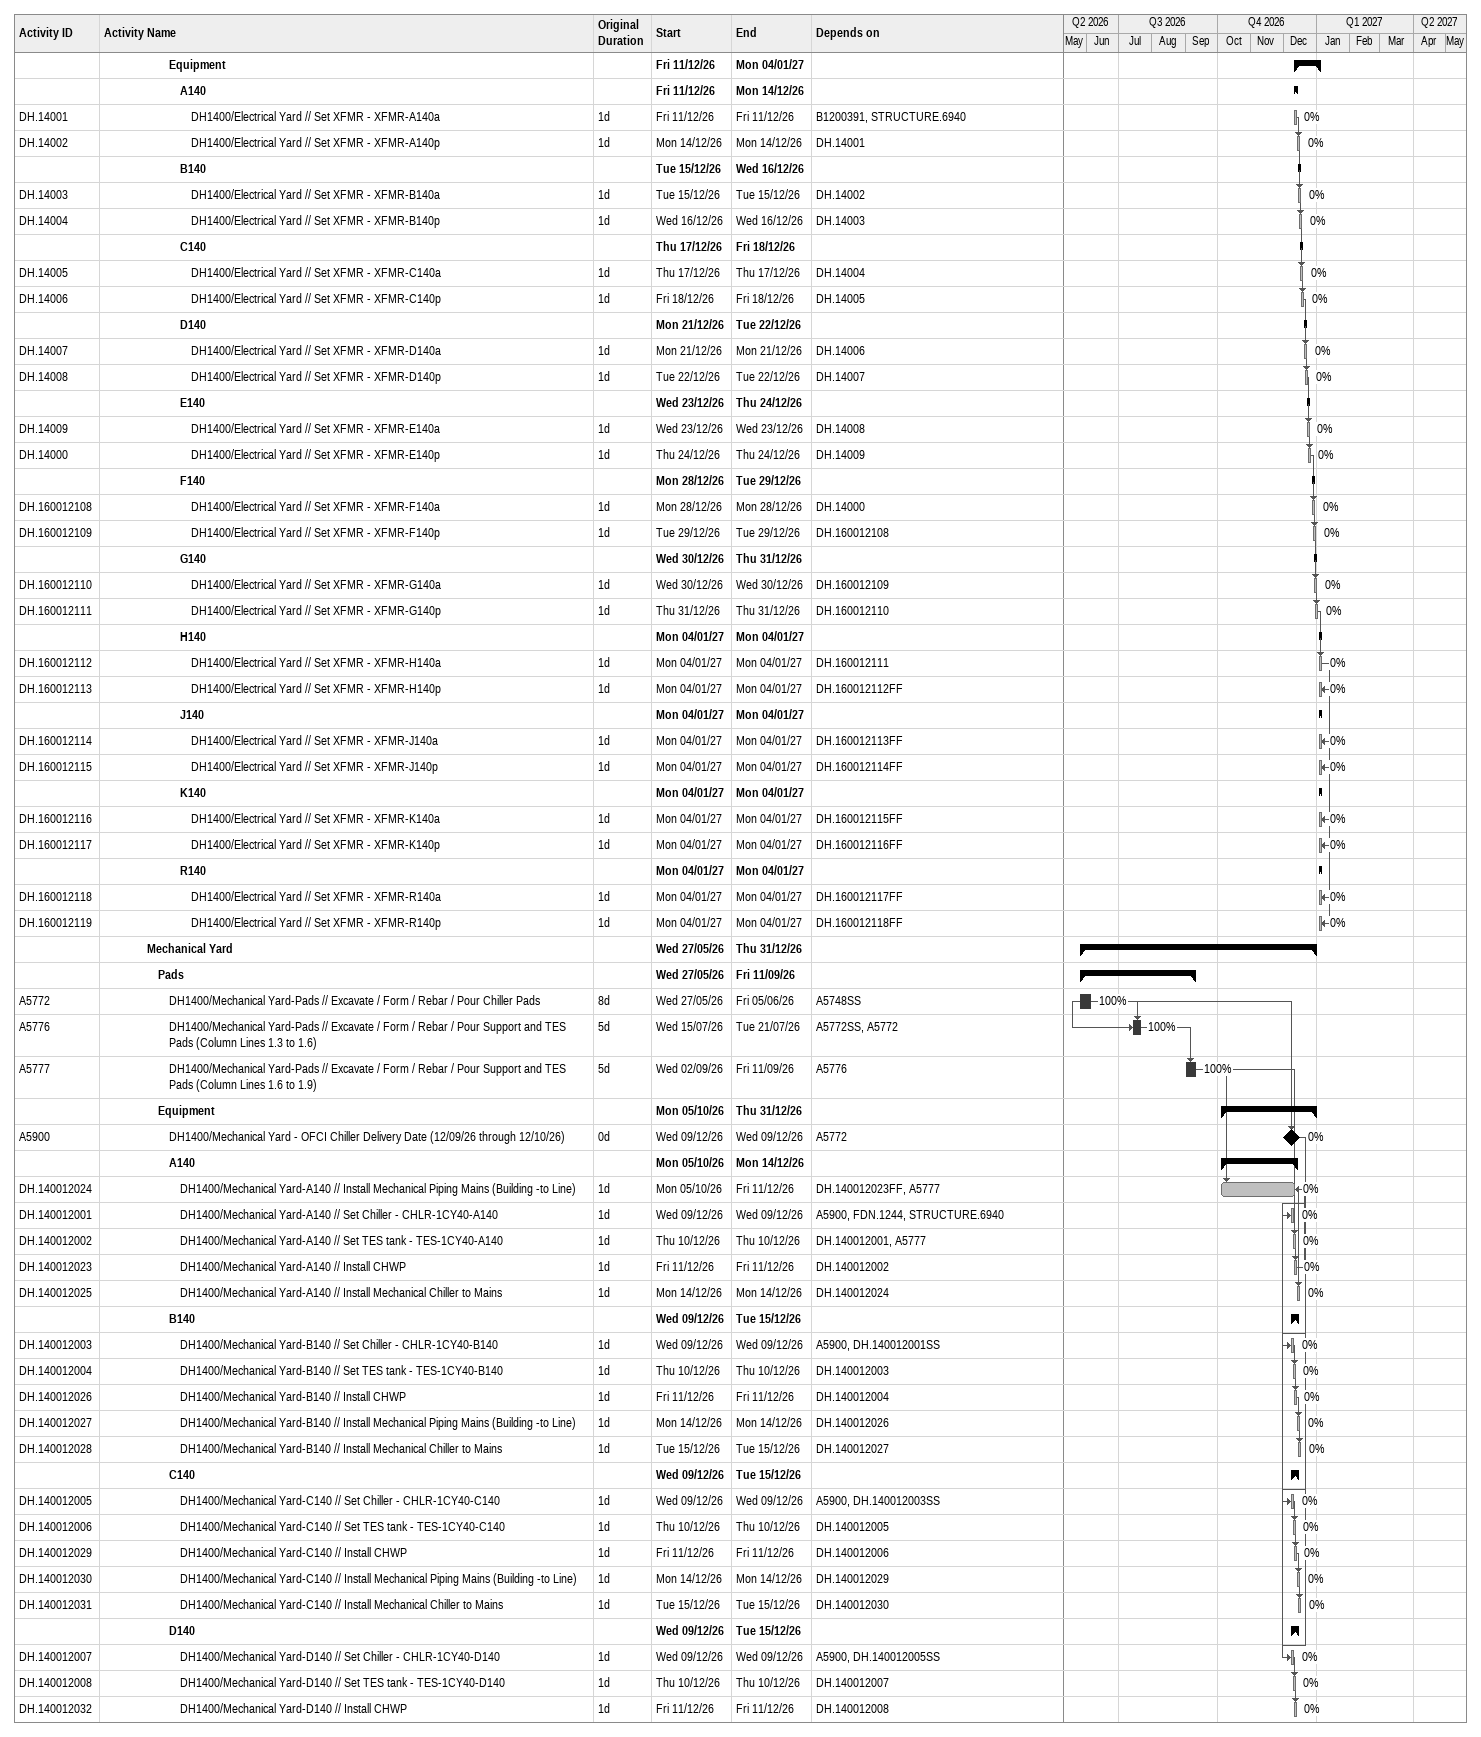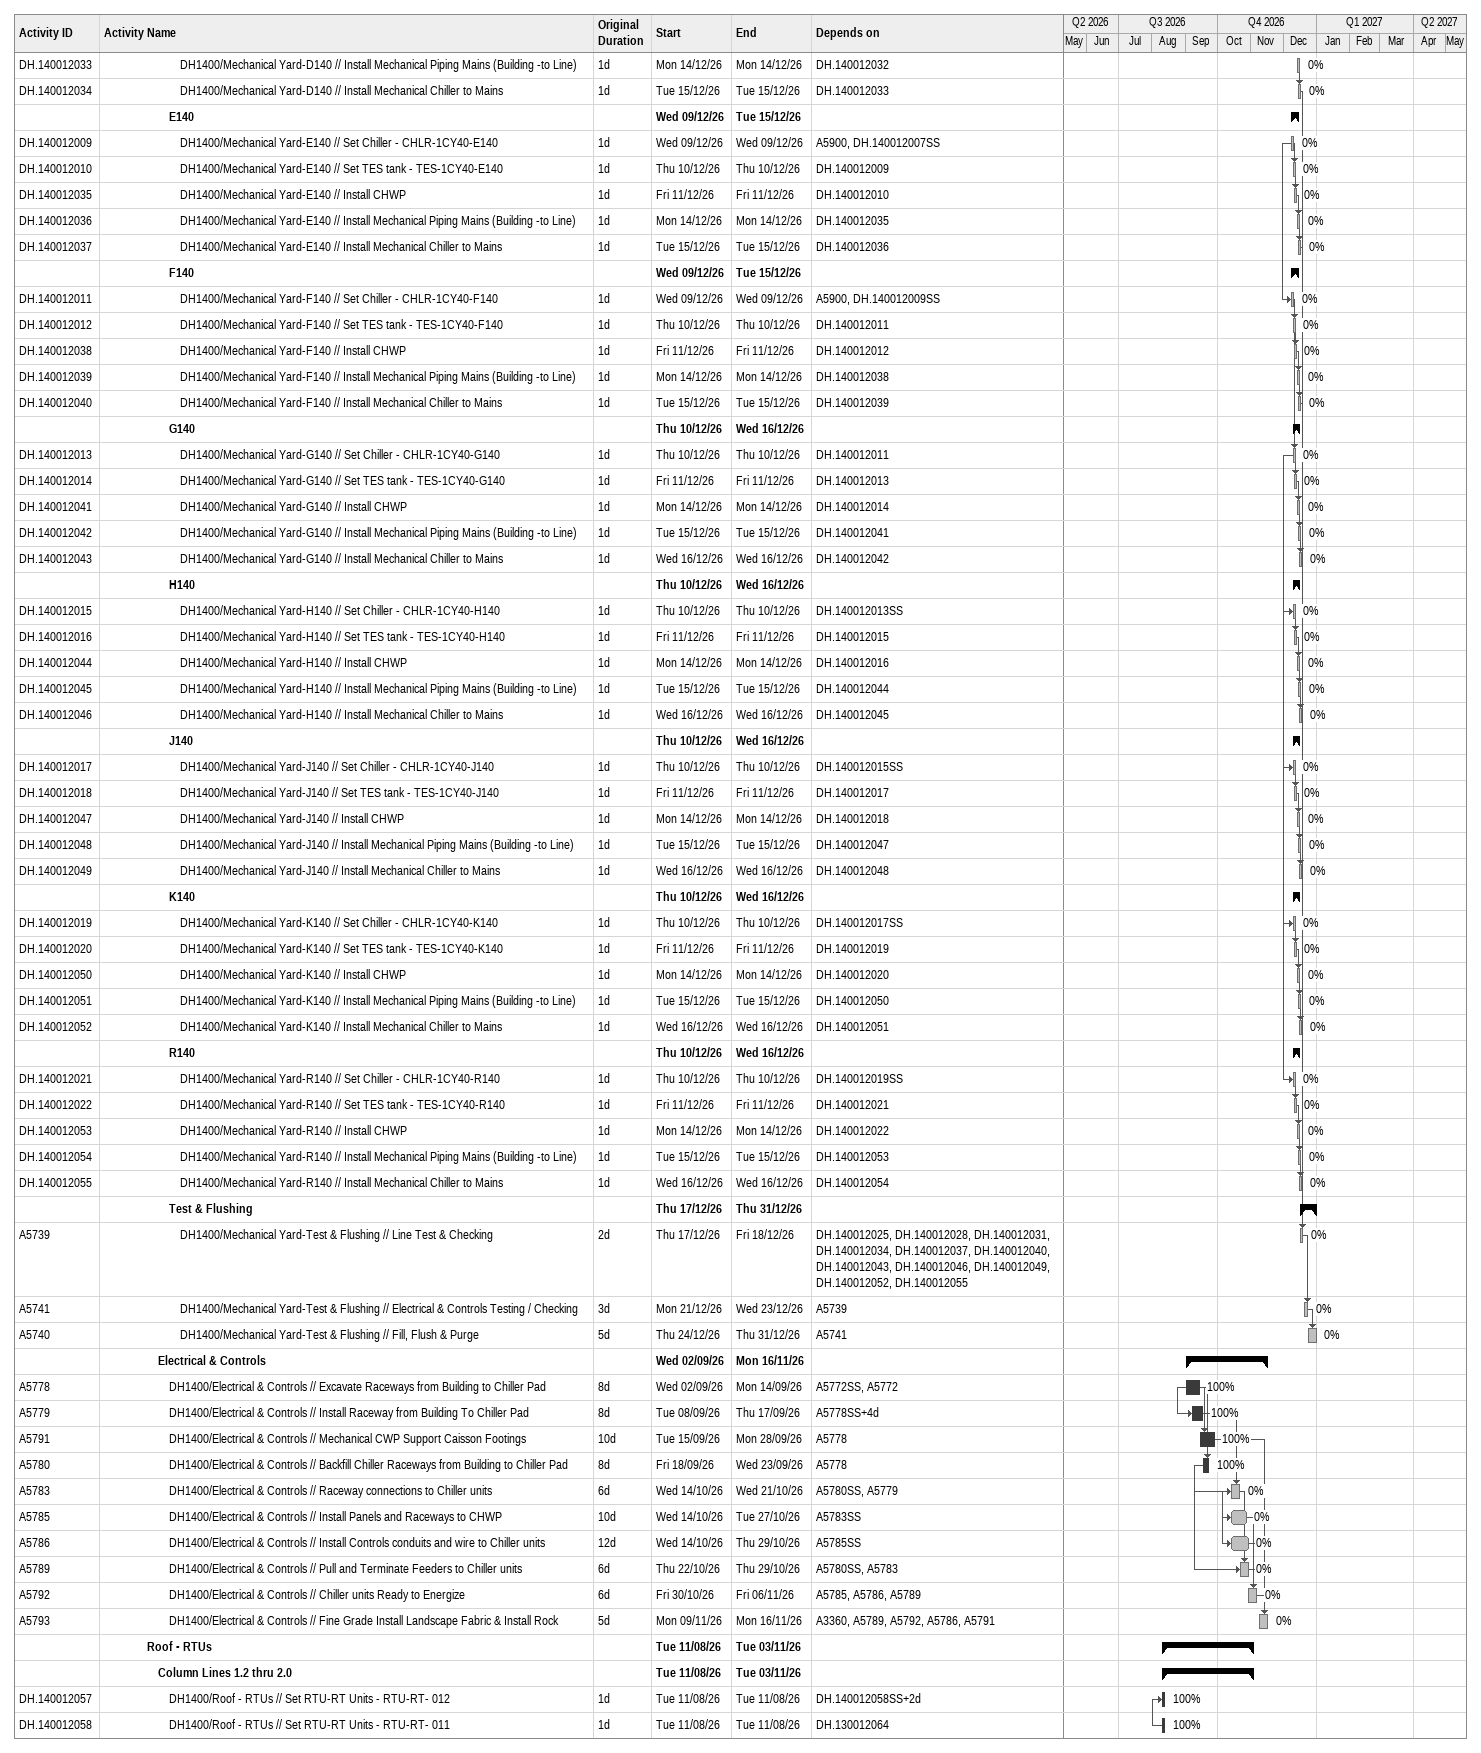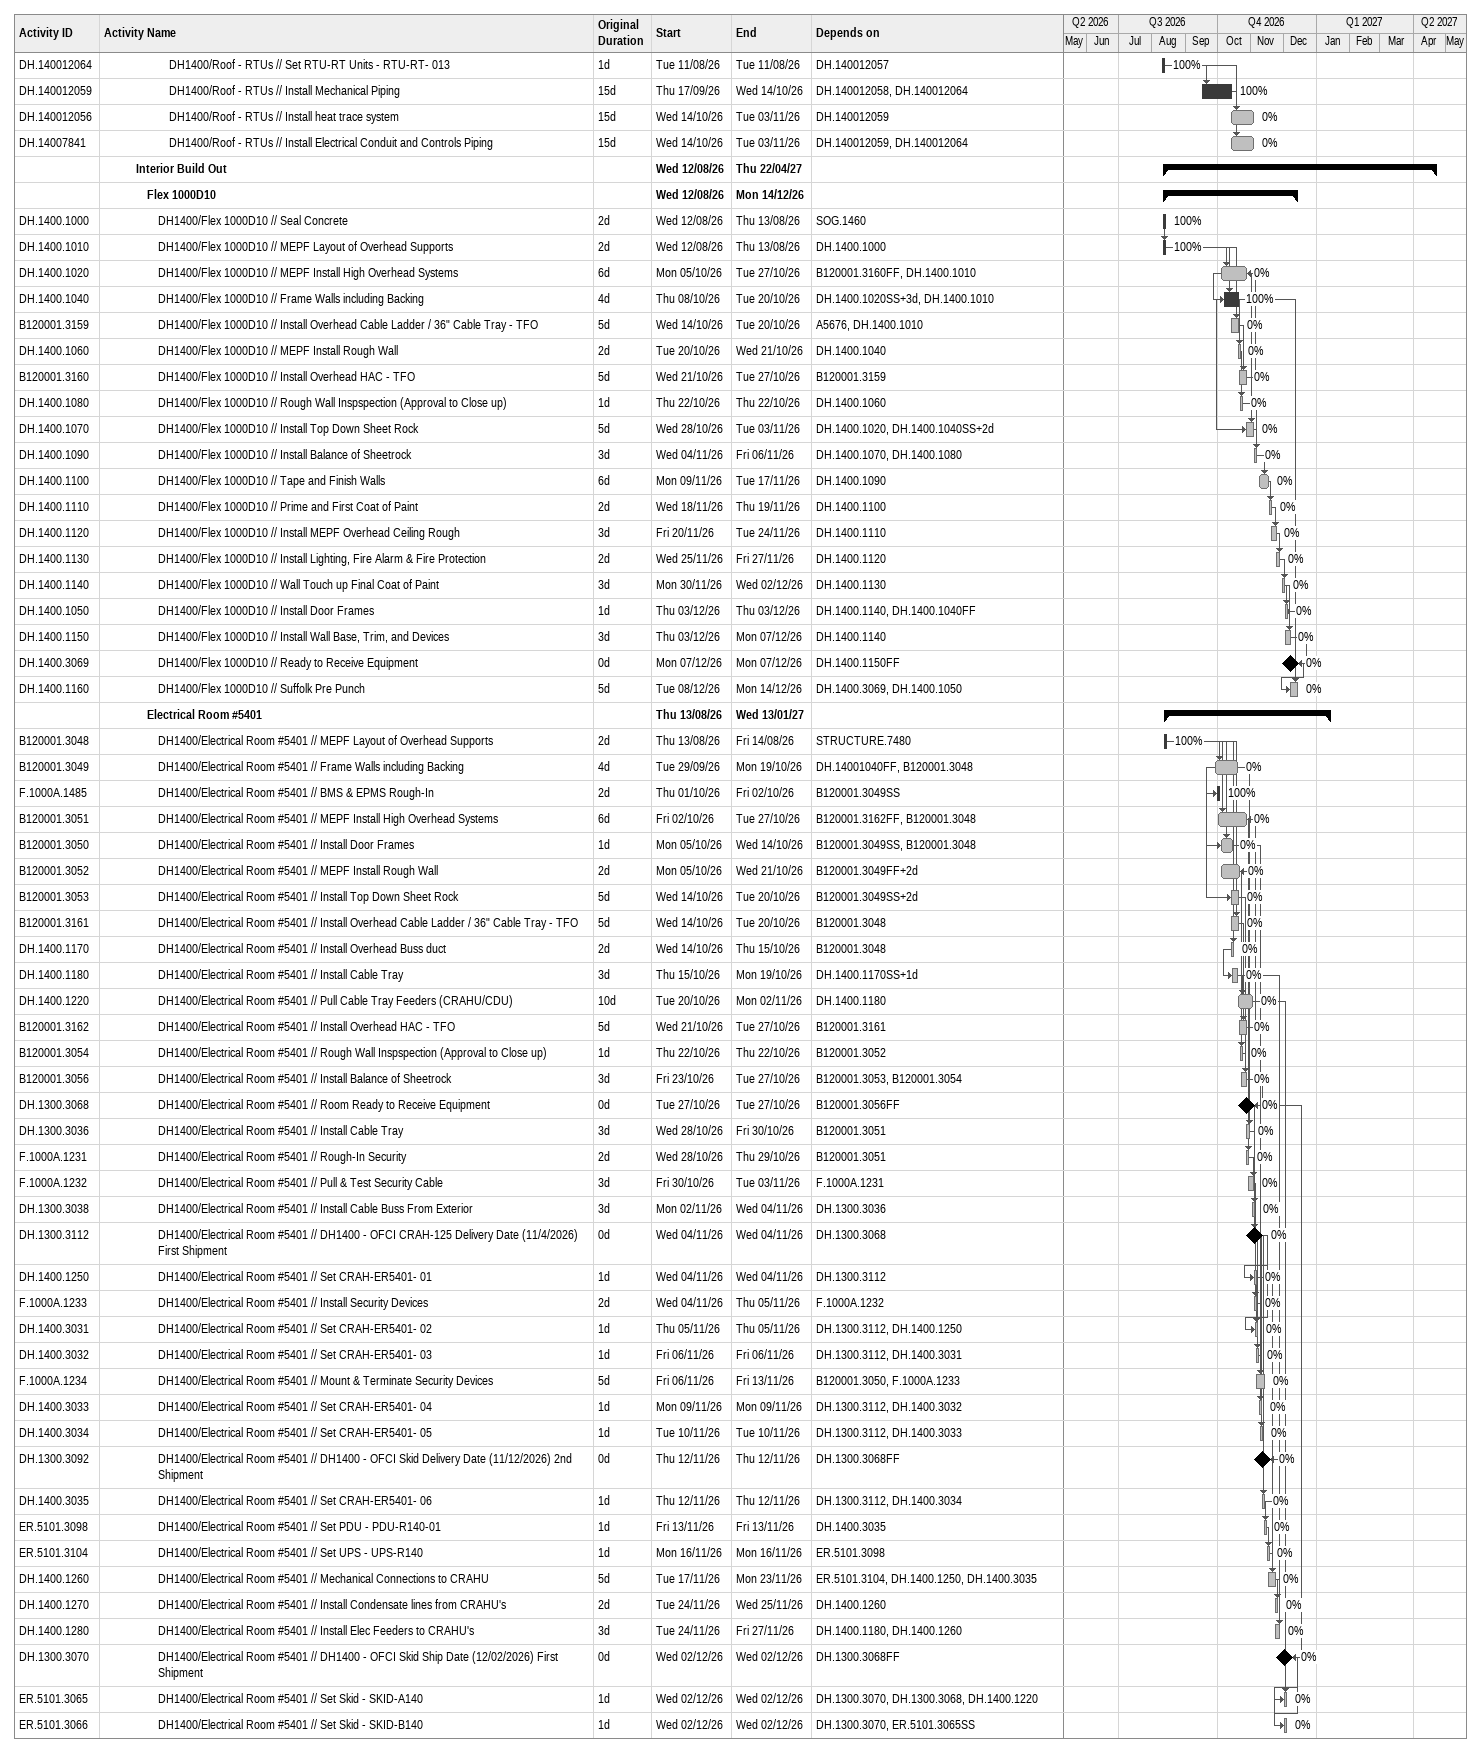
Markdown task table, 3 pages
| ID | Level | Task | Original duration | Start | Finish | Predecessors | % complete |
|---|---|---|---|---|---|---|---|
|  | 7 | **Equipment** |  | 2026-12-11 | 2027-01-04 |  |  |
|  | 8 | **A140** |  | 2026-12-11 | 2026-12-14 |  |  |
| DH.14001 | 9 | DH1400/Electrical Yard // Set XFMR - XFMR-A140a | 1d | 2026-12-11 | 2026-12-11 | B1200391, STRUCTURE.6940 | 0 |
| DH.14002 | 9 | DH1400/Electrical Yard // Set XFMR - XFMR-A140p | 1d | 2026-12-14 | 2026-12-14 | DH.14001 | 0 |
|  | 8 | **B140** |  | 2026-12-15 | 2026-12-16 |  |  |
| DH.14003 | 9 | DH1400/Electrical Yard // Set XFMR - XFMR-B140a | 1d | 2026-12-15 | 2026-12-15 | DH.14002 | 0 |
| DH.14004 | 9 | DH1400/Electrical Yard // Set XFMR - XFMR-B140p | 1d | 2026-12-16 | 2026-12-16 | DH.14003 | 0 |
|  | 8 | **C140** |  | 2026-12-17 | 2026-12-18 |  |  |
| DH.14005 | 9 | DH1400/Electrical Yard // Set XFMR - XFMR-C140a | 1d | 2026-12-17 | 2026-12-17 | DH.14004 | 0 |
| DH.14006 | 9 | DH1400/Electrical Yard // Set XFMR - XFMR-C140p | 1d | 2026-12-18 | 2026-12-18 | DH.14005 | 0 |
|  | 8 | **D140** |  | 2026-12-21 | 2026-12-22 |  |  |
| DH.14007 | 9 | DH1400/Electrical Yard // Set XFMR - XFMR-D140a | 1d | 2026-12-21 | 2026-12-21 | DH.14006 | 0 |
| DH.14008 | 9 | DH1400/Electrical Yard // Set XFMR - XFMR-D140p | 1d | 2026-12-22 | 2026-12-22 | DH.14007 | 0 |
|  | 8 | **E140** |  | 2026-12-23 | 2026-12-24 |  |  |
| DH.14009 | 9 | DH1400/Electrical Yard // Set XFMR - XFMR-E140a | 1d | 2026-12-23 | 2026-12-23 | DH.14008 | 0 |
| DH.14000 | 9 | DH1400/Electrical Yard // Set XFMR - XFMR-E140p | 1d | 2026-12-24 | 2026-12-24 | DH.14009 | 0 |
|  | 8 | **F140** |  | 2026-12-28 | 2026-12-29 |  |  |
| DH.160012108 | 9 | DH1400/Electrical Yard // Set XFMR - XFMR-F140a | 1d | 2026-12-28 | 2026-12-28 | DH.14000 | 0 |
| DH.160012109 | 9 | DH1400/Electrical Yard // Set XFMR - XFMR-F140p | 1d | 2026-12-29 | 2026-12-29 | DH.160012108 | 0 |
|  | 8 | **G140** |  | 2026-12-30 | 2026-12-31 |  |  |
| DH.160012110 | 9 | DH1400/Electrical Yard // Set XFMR - XFMR-G140a | 1d | 2026-12-30 | 2026-12-30 | DH.160012109 | 0 |
| DH.160012111 | 9 | DH1400/Electrical Yard // Set XFMR - XFMR-G140p | 1d | 2026-12-31 | 2026-12-31 | DH.160012110 | 0 |
|  | 8 | **H140** |  | 2027-01-04 | 2027-01-04 |  |  |
| DH.160012112 | 9 | DH1400/Electrical Yard // Set XFMR - XFMR-H140a | 1d | 2027-01-04 | 2027-01-04 | DH.160012111 | 0 |
| DH.160012113 | 9 | DH1400/Electrical Yard // Set XFMR - XFMR-H140p | 1d | 2027-01-04 | 2027-01-04 | DH.160012112FF | 0 |
|  | 8 | **J140** |  | 2027-01-04 | 2027-01-04 |  |  |
| DH.160012114 | 9 | DH1400/Electrical Yard // Set XFMR - XFMR-J140a | 1d | 2027-01-04 | 2027-01-04 | DH.160012113FF | 0 |
| DH.160012115 | 9 | DH1400/Electrical Yard // Set XFMR - XFMR-J140p | 1d | 2027-01-04 | 2027-01-04 | DH.160012114FF | 0 |
|  | 8 | **K140** |  | 2027-01-04 | 2027-01-04 |  |  |
| DH.160012116 | 9 | DH1400/Electrical Yard // Set XFMR - XFMR-K140a | 1d | 2027-01-04 | 2027-01-04 | DH.160012115FF | 0 |
| DH.160012117 | 9 | DH1400/Electrical Yard // Set XFMR - XFMR-K140p | 1d | 2027-01-04 | 2027-01-04 | DH.160012116FF | 0 |
|  | 8 | **R140** |  | 2027-01-04 | 2027-01-04 |  |  |
| DH.160012118 | 9 | DH1400/Electrical Yard // Set XFMR - XFMR-R140a | 1d | 2027-01-04 | 2027-01-04 | DH.160012117FF | 0 |
| DH.160012119 | 9 | DH1400/Electrical Yard // Set XFMR - XFMR-R140p | 1d | 2027-01-04 | 2027-01-04 | DH.160012118FF | 0 |
|  | 5 | **Mechanical Yard** |  | 2026-05-27 | 2026-12-31 |  |  |
|  | 6 | **Pads** |  | 2026-05-27 | 2026-09-11 |  |  |
| A5772 | 7 | DH1400/Mechanical Yard-Pads // Excavate / Form / Rebar / Pour Chiller Pads | 8d | 2026-05-27 | 2026-06-05 | A5748SS | 100 |
| A5776 | 7 | DH1400/Mechanical Yard-Pads // Excavate / Form / Rebar / Pour Support and TES Pads (Column Lines 1.3 to 1.6) | 5d | 2026-07-15 | 2026-07-21 | A5772SS, A5772 | 100 |
| A5777 | 7 | DH1400/Mechanical Yard-Pads // Excavate / Form / Rebar / Pour Support and TES Pads (Column Lines 1.6 to 1.9) | 5d | 2026-09-02 | 2026-09-11 | A5776 | 100 |
|  | 6 | **Equipment** |  | 2026-10-05 | 2026-12-31 |  |  |
| A5900 | 7 | DH1400/Mechanical Yard - OFCI Chiller Delivery Date (12/09/26 through 12/10/26) | 0d | 2026-12-09 | 2026-12-09 | A5772 | 0 |
|  | 7 | **A140** |  | 2026-10-05 | 2026-12-14 |  |  |
| DH.140012024 | 8 | DH1400/Mechanical Yard-A140 // Install Mechanical Piping Mains (Building -to Line) | 1d | 2026-10-05 | 2026-12-11 | DH.140012023FF, A5777 | 0 |
| DH.140012001 | 8 | DH1400/Mechanical Yard-A140 // Set Chiller - CHLR-1CY40-A140 | 1d | 2026-12-09 | 2026-12-09 | A5900, FDN.1244, STRUCTURE.6940 | 0 |
| DH.140012002 | 8 | DH1400/Mechanical Yard-A140 // Set TES tank - TES-1CY40-A140 | 1d | 2026-12-10 | 2026-12-10 | DH.140012001, A5777 | 0 |
| DH.140012023 | 8 | DH1400/Mechanical Yard-A140 // Install CHWP | 1d | 2026-12-11 | 2026-12-11 | DH.140012002 | 0 |
| DH.140012025 | 8 | DH1400/Mechanical Yard-A140 // Install Mechanical Chiller to Mains | 1d | 2026-12-14 | 2026-12-14 | DH.140012024 | 0 |
|  | 7 | **B140** |  | 2026-12-09 | 2026-12-15 |  |  |
| DH.140012003 | 8 | DH1400/Mechanical Yard-B140 // Set Chiller - CHLR-1CY40-B140 | 1d | 2026-12-09 | 2026-12-09 | A5900, DH.140012001SS | 0 |
| DH.140012004 | 8 | DH1400/Mechanical Yard-B140 // Set TES tank - TES-1CY40-B140 | 1d | 2026-12-10 | 2026-12-10 | DH.140012003 | 0 |
| DH.140012026 | 8 | DH1400/Mechanical Yard-B140 // Install CHWP | 1d | 2026-12-11 | 2026-12-11 | DH.140012004 | 0 |
| DH.140012027 | 8 | DH1400/Mechanical Yard-B140 // Install Mechanical Piping Mains (Building -to Line) | 1d | 2026-12-14 | 2026-12-14 | DH.140012026 | 0 |
| DH.140012028 | 8 | DH1400/Mechanical Yard-B140 // Install Mechanical Chiller to Mains | 1d | 2026-12-15 | 2026-12-15 | DH.140012027 | 0 |
|  | 7 | **C140** |  | 2026-12-09 | 2026-12-15 |  |  |
| DH.140012005 | 8 | DH1400/Mechanical Yard-C140 // Set Chiller - CHLR-1CY40-C140 | 1d | 2026-12-09 | 2026-12-09 | A5900, DH.140012003SS | 0 |
| DH.140012006 | 8 | DH1400/Mechanical Yard-C140 // Set TES tank - TES-1CY40-C140 | 1d | 2026-12-10 | 2026-12-10 | DH.140012005 | 0 |
| DH.140012029 | 8 | DH1400/Mechanical Yard-C140 // Install CHWP | 1d | 2026-12-11 | 2026-12-11 | DH.140012006 | 0 |
| DH.140012030 | 8 | DH1400/Mechanical Yard-C140 // Install Mechanical Piping Mains (Building -to Line) | 1d | 2026-12-14 | 2026-12-14 | DH.140012029 | 0 |
| DH.140012031 | 8 | DH1400/Mechanical Yard-C140 // Install Mechanical Chiller to Mains | 1d | 2026-12-15 | 2026-12-15 | DH.140012030 | 0 |
|  | 7 | **D140** |  | 2026-12-09 | 2026-12-15 |  |  |
| DH.140012007 | 8 | DH1400/Mechanical Yard-D140 // Set Chiller - CHLR-1CY40-D140 | 1d | 2026-12-09 | 2026-12-09 | A5900, DH.140012005SS | 0 |
| DH.140012008 | 8 | DH1400/Mechanical Yard-D140 // Set TES tank - TES-1CY40-D140 | 1d | 2026-12-10 | 2026-12-10 | DH.140012007 | 0 |
| DH.140012032 | 8 | DH1400/Mechanical Yard-D140 // Install CHWP | 1d | 2026-12-11 | 2026-12-11 | DH.140012008 | 0 |
| DH.140012033 | 8 | DH1400/Mechanical Yard-D140 // Install Mechanical Piping Mains (Building -to Line) | 1d | 2026-12-14 | 2026-12-14 | DH.140012032 | 0 |
| DH.140012034 | 8 | DH1400/Mechanical Yard-D140 // Install Mechanical Chiller to Mains | 1d | 2026-12-15 | 2026-12-15 | DH.140012033 | 0 |
|  | 7 | **E140** |  | 2026-12-09 | 2026-12-15 |  |  |
| DH.140012009 | 8 | DH1400/Mechanical Yard-E140 // Set Chiller - CHLR-1CY40-E140 | 1d | 2026-12-09 | 2026-12-09 | A5900, DH.140012007SS | 0 |
| DH.140012010 | 8 | DH1400/Mechanical Yard-E140 // Set TES tank - TES-1CY40-E140 | 1d | 2026-12-10 | 2026-12-10 | DH.140012009 | 0 |
| DH.140012035 | 8 | DH1400/Mechanical Yard-E140 // Install CHWP | 1d | 2026-12-11 | 2026-12-11 | DH.140012010 | 0 |
| DH.140012036 | 8 | DH1400/Mechanical Yard-E140 // Install Mechanical Piping Mains (Building -to Line) | 1d | 2026-12-14 | 2026-12-14 | DH.140012035 | 0 |
| DH.140012037 | 8 | DH1400/Mechanical Yard-E140 // Install Mechanical Chiller to Mains | 1d | 2026-12-15 | 2026-12-15 | DH.140012036 | 0 |
|  | 7 | **F140** |  | 2026-12-09 | 2026-12-15 |  |  |
| DH.140012011 | 8 | DH1400/Mechanical Yard-F140 // Set Chiller - CHLR-1CY40-F140 | 1d | 2026-12-09 | 2026-12-09 | A5900, DH.140012009SS | 0 |
| DH.140012012 | 8 | DH1400/Mechanical Yard-F140 // Set TES tank - TES-1CY40-F140 | 1d | 2026-12-10 | 2026-12-10 | DH.140012011 | 0 |
| DH.140012038 | 8 | DH1400/Mechanical Yard-F140 // Install CHWP | 1d | 2026-12-11 | 2026-12-11 | DH.140012012 | 0 |
| DH.140012039 | 8 | DH1400/Mechanical Yard-F140 // Install Mechanical Piping Mains (Building -to Line) | 1d | 2026-12-14 | 2026-12-14 | DH.140012038 | 0 |
| DH.140012040 | 8 | DH1400/Mechanical Yard-F140 // Install Mechanical Chiller to Mains | 1d | 2026-12-15 | 2026-12-15 | DH.140012039 | 0 |
|  | 7 | **G140** |  | 2026-12-10 | 2026-12-16 |  |  |
| DH.140012013 | 8 | DH1400/Mechanical Yard-G140 // Set Chiller - CHLR-1CY40-G140 | 1d | 2026-12-10 | 2026-12-10 | DH.140012011 | 0 |
| DH.140012014 | 8 | DH1400/Mechanical Yard-G140 // Set TES tank - TES-1CY40-G140 | 1d | 2026-12-11 | 2026-12-11 | DH.140012013 | 0 |
| DH.140012041 | 8 | DH1400/Mechanical Yard-G140 // Install CHWP | 1d | 2026-12-14 | 2026-12-14 | DH.140012014 | 0 |
| DH.140012042 | 8 | DH1400/Mechanical Yard-G140 // Install Mechanical Piping Mains (Building -to Line) | 1d | 2026-12-15 | 2026-12-15 | DH.140012041 | 0 |
| DH.140012043 | 8 | DH1400/Mechanical Yard-G140 // Install Mechanical Chiller to Mains | 1d | 2026-12-16 | 2026-12-16 | DH.140012042 | 0 |
|  | 7 | **H140** |  | 2026-12-10 | 2026-12-16 |  |  |
| DH.140012015 | 8 | DH1400/Mechanical Yard-H140 // Set Chiller - CHLR-1CY40-H140 | 1d | 2026-12-10 | 2026-12-10 | DH.140012013SS | 0 |
| DH.140012016 | 8 | DH1400/Mechanical Yard-H140 // Set TES tank - TES-1CY40-H140 | 1d | 2026-12-11 | 2026-12-11 | DH.140012015 | 0 |
| DH.140012044 | 8 | DH1400/Mechanical Yard-H140 // Install CHWP | 1d | 2026-12-14 | 2026-12-14 | DH.140012016 | 0 |
| DH.140012045 | 8 | DH1400/Mechanical Yard-H140 // Install Mechanical Piping Mains (Building -to Line) | 1d | 2026-12-15 | 2026-12-15 | DH.140012044 | 0 |
| DH.140012046 | 8 | DH1400/Mechanical Yard-H140 // Install Mechanical Chiller to Mains | 1d | 2026-12-16 | 2026-12-16 | DH.140012045 | 0 |
|  | 7 | **J140** |  | 2026-12-10 | 2026-12-16 |  |  |
| DH.140012017 | 8 | DH1400/Mechanical Yard-J140 // Set Chiller - CHLR-1CY40-J140 | 1d | 2026-12-10 | 2026-12-10 | DH.140012015SS | 0 |
| DH.140012018 | 8 | DH1400/Mechanical Yard-J140 // Set TES tank - TES-1CY40-J140 | 1d | 2026-12-11 | 2026-12-11 | DH.140012017 | 0 |
| DH.140012047 | 8 | DH1400/Mechanical Yard-J140 // Install CHWP | 1d | 2026-12-14 | 2026-12-14 | DH.140012018 | 0 |
| DH.140012048 | 8 | DH1400/Mechanical Yard-J140 // Install Mechanical Piping Mains (Building -to Line) | 1d | 2026-12-15 | 2026-12-15 | DH.140012047 | 0 |
| DH.140012049 | 8 | DH1400/Mechanical Yard-J140 // Install Mechanical Chiller to Mains | 1d | 2026-12-16 | 2026-12-16 | DH.140012048 | 0 |
|  | 7 | **K140** |  | 2026-12-10 | 2026-12-16 |  |  |
| DH.140012019 | 8 | DH1400/Mechanical Yard-K140 // Set Chiller - CHLR-1CY40-K140 | 1d | 2026-12-10 | 2026-12-10 | DH.140012017SS | 0 |
| DH.140012020 | 8 | DH1400/Mechanical Yard-K140 // Set TES tank - TES-1CY40-K140 | 1d | 2026-12-11 | 2026-12-11 | DH.140012019 | 0 |
| DH.140012050 | 8 | DH1400/Mechanical Yard-K140 // Install CHWP | 1d | 2026-12-14 | 2026-12-14 | DH.140012020 | 0 |
| DH.140012051 | 8 | DH1400/Mechanical Yard-K140 // Install Mechanical Piping Mains (Building -to Line) | 1d | 2026-12-15 | 2026-12-15 | DH.140012050 | 0 |
| DH.140012052 | 8 | DH1400/Mechanical Yard-K140 // Install Mechanical Chiller to Mains | 1d | 2026-12-16 | 2026-12-16 | DH.140012051 | 0 |
|  | 7 | **R140** |  | 2026-12-10 | 2026-12-16 |  |  |
| DH.140012021 | 8 | DH1400/Mechanical Yard-R140 // Set Chiller - CHLR-1CY40-R140 | 1d | 2026-12-10 | 2026-12-10 | DH.140012019SS | 0 |
| DH.140012022 | 8 | DH1400/Mechanical Yard-R140 // Set TES tank - TES-1CY40-R140 | 1d | 2026-12-11 | 2026-12-11 | DH.140012021 | 0 |
| DH.140012053 | 8 | DH1400/Mechanical Yard-R140 // Install CHWP | 1d | 2026-12-14 | 2026-12-14 | DH.140012022 | 0 |
| DH.140012054 | 8 | DH1400/Mechanical Yard-R140 // Install Mechanical Piping Mains (Building -to Line) | 1d | 2026-12-15 | 2026-12-15 | DH.140012053 | 0 |
| DH.140012055 | 8 | DH1400/Mechanical Yard-R140 // Install Mechanical Chiller to Mains | 1d | 2026-12-16 | 2026-12-16 | DH.140012054 | 0 |
|  | 7 | **Test & Flushing** |  | 2026-12-17 | 2026-12-31 |  |  |
| A5739 | 8 | DH1400/Mechanical Yard-Test & Flushing // Line Test & Checking | 2d | 2026-12-17 | 2026-12-18 | DH.140012025, DH.140012028, DH.140012031, DH.140012034, DH.140012037, DH.140012040, DH.140012043, DH.140012046, DH.140012049, DH.140012052, DH.140012055 | 0 |
| A5741 | 8 | DH1400/Mechanical Yard-Test & Flushing // Electrical & Controls Testing / Checking | 3d | 2026-12-21 | 2026-12-23 | A5739 | 0 |
| A5740 | 8 | DH1400/Mechanical Yard-Test & Flushing // Fill, Flush & Purge | 5d | 2026-12-24 | 2026-12-31 | A5741 | 0 |
|  | 6 | **Electrical & Controls** |  | 2026-09-02 | 2026-11-16 |  |  |
| A5778 | 7 | DH1400/Electrical & Controls // Excavate Raceways from Building to Chiller Pad | 8d | 2026-09-02 | 2026-09-14 | A5772SS, A5772 | 100 |
| A5779 | 7 | DH1400/Electrical & Controls // Install Raceway from Building To Chiller Pad | 8d | 2026-09-08 | 2026-09-17 | A5778SS+4d | 100 |
| A5791 | 7 | DH1400/Electrical & Controls // Mechanical CWP Support Caisson Footings | 10d | 2026-09-15 | 2026-09-28 | A5778 | 100 |
| A5780 | 7 | DH1400/Electrical & Controls // Backfill Chiller Raceways from Building to Chiller Pad | 8d | 2026-09-18 | 2026-09-23 | A5778 | 100 |
| A5783 | 7 | DH1400/Electrical & Controls // Raceway connections to Chiller units | 6d | 2026-10-14 | 2026-10-21 | A5780SS, A5779 | 0 |
| A5785 | 7 | DH1400/Electrical & Controls // Install Panels and Raceways to CHWP | 10d | 2026-10-14 | 2026-10-27 | A5783SS | 0 |
| A5786 | 7 | DH1400/Electrical & Controls // Install Controls conduits and wire to Chiller units | 12d | 2026-10-14 | 2026-10-29 | A5785SS | 0 |
| A5789 | 7 | DH1400/Electrical & Controls // Pull and Terminate Feeders to Chiller units | 6d | 2026-10-22 | 2026-10-29 | A5780SS, A5783 | 0 |
| A5792 | 7 | DH1400/Electrical & Controls // Chiller units Ready to Energize | 6d | 2026-10-30 | 2026-11-06 | A5785, A5786, A5789 | 0 |
| A5793 | 7 | DH1400/Electrical & Controls // Fine Grade Install Landscape Fabric & Install Rock | 5d | 2026-11-09 | 2026-11-16 | A3360, A5789, A5792, A5786, A5791 | 0 |
|  | 5 | **Roof - RTUs** |  | 2026-08-11 | 2026-11-03 |  |  |
|  | 6 | **Column Lines 1.2 thru 2.0** |  | 2026-08-11 | 2026-11-03 |  |  |
| DH.140012057 | 7 | DH1400/Roof - RTUs // Set RTU-RT Units - RTU-RT- 012 | 1d | 2026-08-11 | 2026-08-11 | DH.140012058SS+2d | 100 |
| DH.140012058 | 7 | DH1400/Roof - RTUs // Set RTU-RT Units - RTU-RT- 011 | 1d | 2026-08-11 | 2026-08-11 | DH.130012064 | 100 |
| DH.140012064 | 7 | DH1400/Roof - RTUs // Set RTU-RT Units - RTU-RT- 013 | 1d | 2026-08-11 | 2026-08-11 | DH.140012057 | 100 |
| DH.140012059 | 7 | DH1400/Roof - RTUs // Install Mechanical Piping | 15d | 2026-09-17 | 2026-10-14 | DH.140012058, DH.140012064 | 100 |
| DH.140012056 | 7 | DH1400/Roof - RTUs // Install heat trace system | 15d | 2026-10-14 | 2026-11-03 | DH.140012059 | 0 |
| DH.14007841 | 7 | DH1400/Roof - RTUs // Install Electrical Conduit and Controls Piping | 15d | 2026-10-14 | 2026-11-03 | DH.140012059, DH.140012064 | 0 |
|  | 4 | **Interior Build Out** |  | 2026-08-12 | 2027-04-22 |  |  |
|  | 5 | **Flex 1000D10** |  | 2026-08-12 | 2026-12-14 |  |  |
| DH.1400.1000 | 6 | DH1400/Flex 1000D10 // Seal Concrete | 2d | 2026-08-12 | 2026-08-13 | SOG.1460 | 100 |
| DH.1400.1010 | 6 | DH1400/Flex 1000D10 // MEPF Layout of Overhead Supports | 2d | 2026-08-12 | 2026-08-13 | DH.1400.1000 | 100 |
| DH.1400.1020 | 6 | DH1400/Flex 1000D10 // MEPF Install High Overhead Systems | 6d | 2026-10-05 | 2026-10-27 | B120001.3160FF, DH.1400.1010 | 0 |
| DH.1400.1040 | 6 | DH1400/Flex 1000D10 // Frame Walls including Backing | 4d | 2026-10-08 | 2026-10-20 | DH.1400.1020SS+3d, DH.1400.1010 | 100 |
| B120001.3159 | 6 | DH1400/Flex 1000D10 // Install Overhead Cable Ladder / 36" Cable Tray - TFO | 5d | 2026-10-14 | 2026-10-20 | A5676, DH.1400.1010 | 0 |
| DH.1400.1060 | 6 | DH1400/Flex 1000D10 // MEPF Install Rough Wall | 2d | 2026-10-20 | 2026-10-21 | DH.1400.1040 | 0 |
| B120001.3160 | 6 | DH1400/Flex 1000D10 // Install Overhead HAC - TFO | 5d | 2026-10-21 | 2026-10-27 | B120001.3159 | 0 |
| DH.1400.1080 | 6 | DH1400/Flex 1000D10 // Rough Wall Inspspection (Approval to Close up) | 1d | 2026-10-22 | 2026-10-22 | DH.1400.1060 | 0 |
| DH.1400.1070 | 6 | DH1400/Flex 1000D10 // Install Top Down Sheet Rock | 5d | 2026-10-28 | 2026-11-03 | DH.1400.1020, DH.1400.1040SS+2d | 0 |
| DH.1400.1090 | 6 | DH1400/Flex 1000D10 // Install Balance of Sheetrock | 3d | 2026-11-04 | 2026-11-06 | DH.1400.1070, DH.1400.1080 | 0 |
| DH.1400.1100 | 6 | DH1400/Flex 1000D10 // Tape and Finish Walls | 6d | 2026-11-09 | 2026-11-17 | DH.1400.1090 | 0 |
| DH.1400.1110 | 6 | DH1400/Flex 1000D10 // Prime and First Coat of Paint | 2d | 2026-11-18 | 2026-11-19 | DH.1400.1100 | 0 |
| DH.1400.1120 | 6 | DH1400/Flex 1000D10 // Install MEPF Overhead Ceiling Rough | 3d | 2026-11-20 | 2026-11-24 | DH.1400.1110 | 0 |
| DH.1400.1130 | 6 | DH1400/Flex 1000D10 // Install Lighting, Fire Alarm & Fire Protection | 2d | 2026-11-25 | 2026-11-27 | DH.1400.1120 | 0 |
| DH.1400.1140 | 6 | DH1400/Flex 1000D10 // Wall Touch up Final Coat of Paint | 3d | 2026-11-30 | 2026-12-02 | DH.1400.1130 | 0 |
| DH.1400.1050 | 6 | DH1400/Flex 1000D10 // Install Door Frames | 1d | 2026-12-03 | 2026-12-03 | DH.1400.1140, DH.1400.1040FF | 0 |
| DH.1400.1150 | 6 | DH1400/Flex 1000D10 // Install Wall Base, Trim, and Devices | 3d | 2026-12-03 | 2026-12-07 | DH.1400.1140 | 0 |
| DH.1400.3069 | 6 | DH1400/Flex 1000D10 // Ready to Receive Equipment | 0d | 2026-12-07 | 2026-12-07 | DH.1400.1150FF | 0 |
| DH.1400.1160 | 6 | DH1400/Flex 1000D10 // Suffolk Pre Punch | 5d | 2026-12-08 | 2026-12-14 | DH.1400.3069, DH.1400.1050 | 0 |
|  | 5 | **Electrical Room #5401** |  | 2026-08-13 | 2027-01-13 |  |  |
| B120001.3048 | 6 | DH1400/Electrical Room #5401 // MEPF Layout of Overhead Supports | 2d | 2026-08-13 | 2026-08-14 | STRUCTURE.7480 | 100 |
| B120001.3049 | 6 | DH1400/Electrical Room #5401 // Frame Walls including Backing | 4d | 2026-09-29 | 2026-10-19 | DH.14001040FF, B120001.3048 | 0 |
| F.1000A.1485 | 6 | DH1400/Electrical Room #5401 // BMS & EPMS Rough-In | 2d | 2026-10-01 | 2026-10-02 | B120001.3049SS | 100 |
| B120001.3051 | 6 | DH1400/Electrical Room #5401 // MEPF Install High Overhead Systems | 6d | 2026-10-02 | 2026-10-27 | B120001.3162FF, B120001.3048 | 0 |
| B120001.3050 | 6 | DH1400/Electrical Room #5401 // Install Door Frames | 1d | 2026-10-05 | 2026-10-14 | B120001.3049SS, B120001.3048 | 0 |
| B120001.3052 | 6 | DH1400/Electrical Room #5401 // MEPF Install Rough Wall | 2d | 2026-10-05 | 2026-10-21 | B120001.3049FF+2d | 0 |
| B120001.3053 | 6 | DH1400/Electrical Room #5401 // Install Top Down Sheet Rock | 5d | 2026-10-14 | 2026-10-20 | B120001.3049SS+2d | 0 |
| B120001.3161 | 6 | DH1400/Electrical Room #5401 // Install Overhead Cable Ladder / 36" Cable Tray - TFO | 5d | 2026-10-14 | 2026-10-20 | B120001.3048 | 0 |
| DH.1400.1170 | 6 | DH1400/Electrical Room #5401 // Install Overhead Buss duct | 2d | 2026-10-14 | 2026-10-15 | B120001.3048 | 0 |
| DH.1400.1180 | 6 | DH1400/Electrical Room #5401 // Install Cable Tray | 3d | 2026-10-15 | 2026-10-19 | DH.1400.1170SS+1d | 0 |
| DH.1400.1220 | 6 | DH1400/Electrical Room #5401 // Pull Cable Tray Feeders (CRAHU/CDU) | 10d | 2026-10-20 | 2026-11-02 | DH.1400.1180 | 0 |
| B120001.3162 | 6 | DH1400/Electrical Room #5401 // Install Overhead HAC - TFO | 5d | 2026-10-21 | 2026-10-27 | B120001.3161 | 0 |
| B120001.3054 | 6 | DH1400/Electrical Room #5401 // Rough Wall Inspspection (Approval to Close up) | 1d | 2026-10-22 | 2026-10-22 | B120001.3052 | 0 |
| B120001.3056 | 6 | DH1400/Electrical Room #5401 // Install Balance of Sheetrock | 3d | 2026-10-23 | 2026-10-27 | B120001.3053, B120001.3054 | 0 |
| DH.1300.3068 | 6 | DH1400/Electrical Room #5401 // Room Ready to Receive Equipment | 0d | 2026-10-27 | 2026-10-27 | B120001.3056FF | 0 |
| DH.1300.3036 | 6 | DH1400/Electrical Room #5401 // Install Cable Tray | 3d | 2026-10-28 | 2026-10-30 | B120001.3051 | 0 |
| F.1000A.1231 | 6 | DH1400/Electrical Room #5401 // Rough-In Security | 2d | 2026-10-28 | 2026-10-29 | B120001.3051 | 0 |
| F.1000A.1232 | 6 | DH1400/Electrical Room #5401 // Pull & Test Security Cable | 3d | 2026-10-30 | 2026-11-03 | F.1000A.1231 | 0 |
| DH.1300.3038 | 6 | DH1400/Electrical Room #5401 // Install Cable Buss From Exterior | 3d | 2026-11-02 | 2026-11-04 | DH.1300.3036 | 0 |
| DH.1300.3112 | 6 | DH1400/Electrical Room #5401 // DH1400 - OFCI CRAH-125 Delivery Date (11/4/2026) First Shipment | 0d | 2026-11-04 | 2026-11-04 | DH.1300.3068 | 0 |
| DH.1400.1250 | 6 | DH1400/Electrical Room #5401 // Set CRAH-ER5401- 01 | 1d | 2026-11-04 | 2026-11-04 | DH.1300.3112 | 0 |
| F.1000A.1233 | 6 | DH1400/Electrical Room #5401 // Install Security Devices | 2d | 2026-11-04 | 2026-11-05 | F.1000A.1232 | 0 |
| DH.1400.3031 | 6 | DH1400/Electrical Room #5401 // Set CRAH-ER5401- 02 | 1d | 2026-11-05 | 2026-11-05 | DH.1300.3112, DH.1400.1250 | 0 |
| DH.1400.3032 | 6 | DH1400/Electrical Room #5401 // Set CRAH-ER5401- 03 | 1d | 2026-11-06 | 2026-11-06 | DH.1300.3112, DH.1400.3031 | 0 |
| F.1000A.1234 | 6 | DH1400/Electrical Room #5401 // Mount & Terminate Security Devices | 5d | 2026-11-06 | 2026-11-13 | B120001.3050, F.1000A.1233 | 0 |
| DH.1400.3033 | 6 | DH1400/Electrical Room #5401 // Set CRAH-ER5401- 04 | 1d | 2026-11-09 | 2026-11-09 | DH.1300.3112, DH.1400.3032 | 0 |
| DH.1400.3034 | 6 | DH1400/Electrical Room #5401 // Set CRAH-ER5401- 05 | 1d | 2026-11-10 | 2026-11-10 | DH.1300.3112, DH.1400.3033 | 0 |
| DH.1300.3092 | 6 | DH1400/Electrical Room #5401 // DH1400 - OFCI Skid Delivery Date (11/12/2026) 2nd Shipment | 0d | 2026-11-12 | 2026-11-12 | DH.1300.3068FF | 0 |
| DH.1400.3035 | 6 | DH1400/Electrical Room #5401 // Set CRAH-ER5401- 06 | 1d | 2026-11-12 | 2026-11-12 | DH.1300.3112, DH.1400.3034 | 0 |
| ER.5101.3098 | 6 | DH1400/Electrical Room #5401 // Set PDU - PDU-R140-01 | 1d | 2026-11-13 | 2026-11-13 | DH.1400.3035 | 0 |
| ER.5101.3104 | 6 | DH1400/Electrical Room #5401 // Set UPS - UPS-R140 | 1d | 2026-11-16 | 2026-11-16 | ER.5101.3098 | 0 |
| DH.1400.1260 | 6 | DH1400/Electrical Room #5401 // Mechanical Connections to CRAHU | 5d | 2026-11-17 | 2026-11-23 | ER.5101.3104, DH.1400.1250, DH.1400.3035 | 0 |
| DH.1400.1270 | 6 | DH1400/Electrical Room #5401 // Install Condensate lines from CRAHU's | 2d | 2026-11-24 | 2026-11-25 | DH.1400.1260 | 0 |
| DH.1400.1280 | 6 | DH1400/Electrical Room #5401 // Install Elec Feeders to CRAHU's | 3d | 2026-11-24 | 2026-11-27 | DH.1400.1180, DH.1400.1260 | 0 |
| DH.1300.3070 | 6 | DH1400/Electrical Room #5401 // DH1400 - OFCI Skid Ship Date (12/02/2026) First Shipment | 0d | 2026-12-02 | 2026-12-02 | DH.1300.3068FF | 0 |
| ER.5101.3065 | 6 | DH1400/Electrical Room #5401 // Set Skid - SKID-A140 | 1d | 2026-12-02 | 2026-12-02 | DH.1300.3070, DH.1300.3068, DH.1400.1220 | 0 |
| ER.5101.3066 | 6 | DH1400/Electrical Room #5401 // Set Skid - SKID-B140 | 1d | 2026-12-02 | 2026-12-02 | DH.1300.3070, ER.5101.3065SS | 0 |
